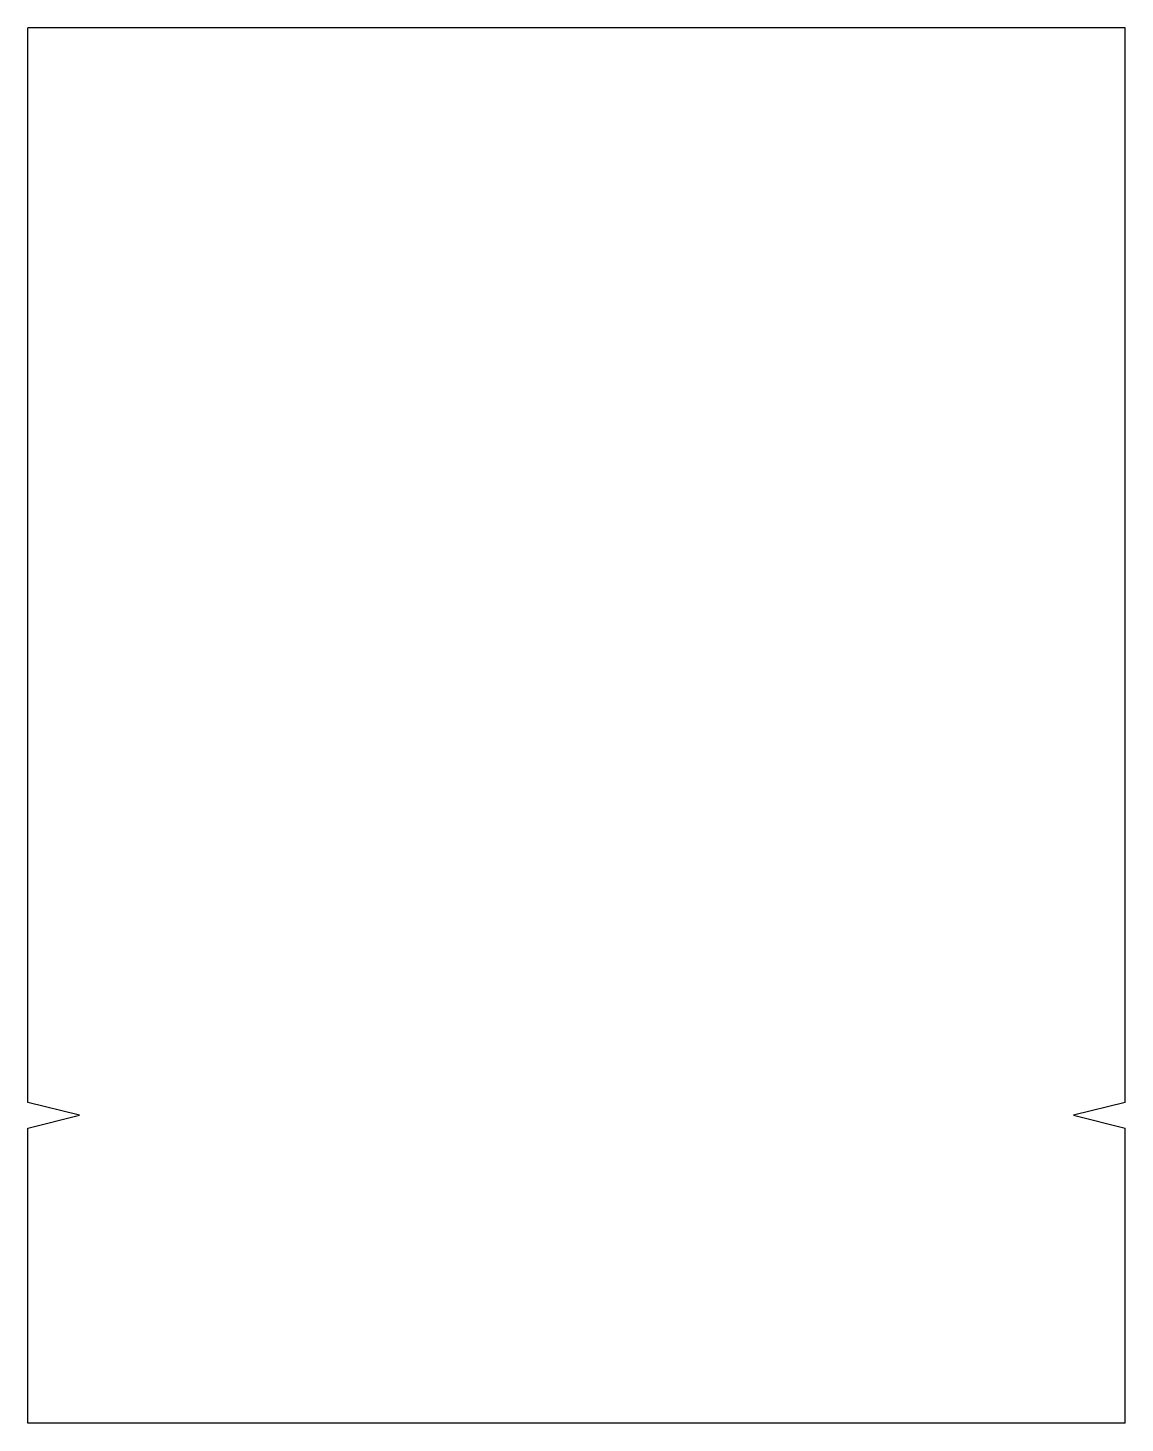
# Model space of a CAD drawing. Extents: x 751 to 921, y -1904 to -1688.
import ezdxf

# ---------------------------------------------------------------- set-up
doc = ezdxf.new("R2010")
doc.units = 0
doc.layers.get('0').update_dxf_attribs({"linetype": 'CONTINUOUS'})

msp = doc.modelspace()

# ---------------------------------------------------------------- linework, layer by layer
for p, q in [((921.01, -1687.5), (751.01, -1687.5)), ((751.01, -1854.09), (751.01, -1687.5)), ((921.01, -1854.09), (921.01, -1687.5)), ((759.01, -1856.09), (751.01, -1854.09)), ((921.01, -1854.09), (913.01, -1856.09)), ((751.01, -1858.09), (759.01, -1856.09)), ((913.01, -1856.09), (921.01, -1858.09)), ((751.01, -1903.81), (751.01, -1858.09)), ((921.01, -1903.81), (921.01, -1858.09)), ((921.01, -1903.81), (751.01, -1903.81))]:
    msp.add_line(p, q)

doc.saveas('drawing.dxf')
